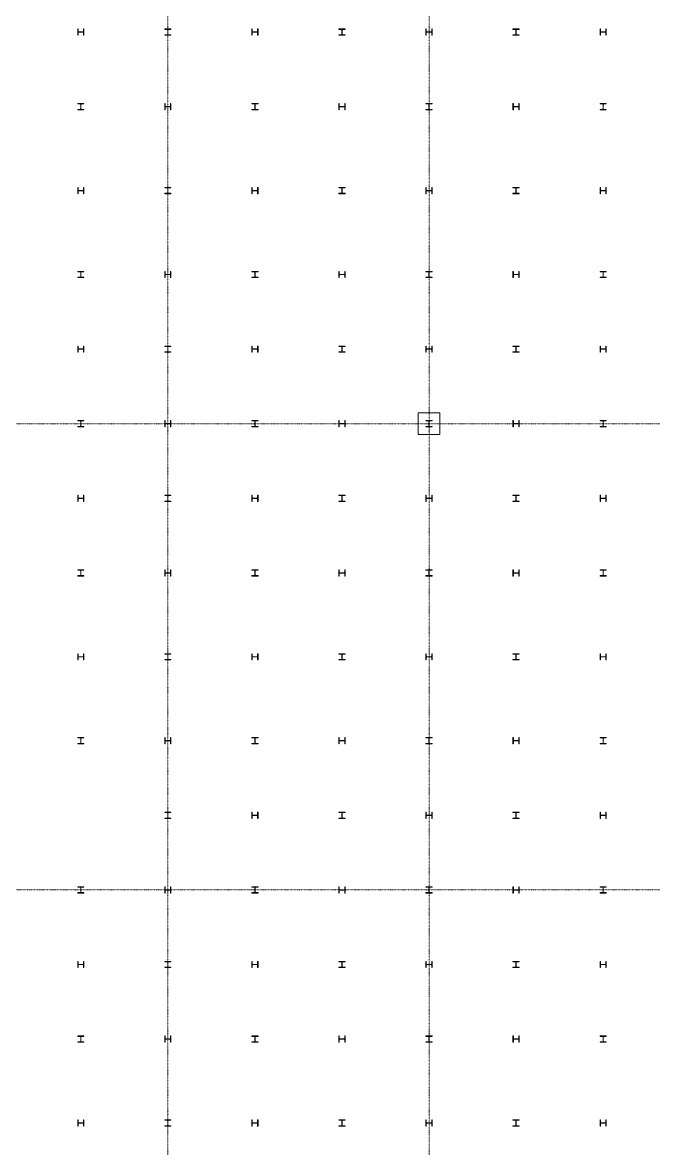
# Model space of a CAD drawing. Extents: x -32000 to 290600, y -111057 to 131250.
# Drawn here: x 88925 to 109219, y 6681 to 42908 of the extents above; entities that cross this region are included whole.
import ezdxf

# ---------------------------------------------------------------- set-up
doc = ezdxf.new("R2010")
doc.units = 0
doc.header["$LTSCALE"] = 5
doc.linetypes.add('H12PL2$0$JJP_三點線', pattern=[0.9, 0.3, -0.15, 0, -0.15, 0, -0.15, 0, -0.15])
doc.layers.add('H12PL2$0$S-COL', color=252, linetype='Continuous')
doc.layers.add('H12PL2$0$S-GRID', color=252, linetype='Continuous')

# ---------------------------------------------------------------- blocks, each defined once
blk = doc.blocks.new('H12PL2')
at = {"layer": 'H12PL2$0$S-COL', "lineweight": 0, "flags": 128}
for points in [[(90900, 42700), (90888, 42700), (90888, 42617, -0.41421356), (90875, 42604), (90725, 42604, -0.41421356), (90712, 42617), (90712, 42700), (90700, 42700), (90700, 42500), (90712, 42500), (90712, 42583, -0.41421356), (90725, 42596), (90875, 42596, -0.41421356), (90888, 42583), (90888, 42500), (90900, 42500)], [(93700, 42500), (93700, 42512), (93617, 42512, -0.41421356), (93604, 42525), (93604, 42675, -0.41421356), (93617, 42688), (93700, 42688), (93700, 42700), (93500, 42700), (93500, 42688), (93583, 42688, -0.41421356), (93596, 42675), (93596, 42525, -0.41421356), (93583, 42512), (93500, 42512), (93500, 42500)], [(96500, 42700), (96488, 42700), (96488, 42617, -0.41421356), (96475, 42604), (96325, 42604, -0.41421356), (96312, 42617), (96312, 42700), (96300, 42700), (96300, 42500), (96312, 42500), (96312, 42583, -0.41421356), (96325, 42596), (96475, 42596, -0.41421356), (96488, 42583), (96488, 42500), (96500, 42500)], [(99300, 42500), (99300, 42512), (99217, 42512, -0.41421356), (99204, 42525), (99204, 42675, -0.41421356), (99217, 42688), (99300, 42688), (99300, 42700), (99100, 42700), (99100, 42688), (99183, 42688, -0.41421356), (99196, 42675), (99196, 42525, -0.41421356), (99183, 42512), (99100, 42512), (99100, 42500)], [(102100, 42700), (102088, 42700), (102088, 42617, -0.41421356), (102075, 42604), (101925, 42604, -0.41421356), (101912, 42617), (101912, 42700), (101900, 42700), (101900, 42500), (101912, 42500), (101912, 42583, -0.41421356), (101925, 42596), (102075, 42596, -0.41421356), (102088, 42583), (102088, 42500), (102100, 42500)], [(104900, 42500), (104900, 42512), (104817, 42512, -0.41421356), (104804, 42525), (104804, 42675, -0.41421356), (104817, 42688), (104900, 42688), (104900, 42700), (104700, 42700), (104700, 42688), (104783, 42688, -0.41421356), (104796, 42675), (104796, 42525, -0.41421356), (104783, 42512), (104700, 42512), (104700, 42500)], [(107700, 42700), (107688, 42700), (107688, 42617, -0.41421356), (107675, 42604), (107525, 42604, -0.41421356), (107512, 42617), (107512, 42700), (107500, 42700), (107500, 42500), (107512, 42500), (107512, 42583, -0.41421356), (107525, 42596), (107675, 42596, -0.41421356), (107688, 42583), (107688, 42500), (107700, 42500)], [(90900, 40100), (90900, 40112), (90817, 40112, -0.41421356), (90804, 40125), (90804, 40275, -0.41421356), (90817, 40288), (90900, 40288), (90900, 40300), (90700, 40300), (90700, 40288), (90783, 40288, -0.41421356), (90796, 40275), (90796, 40125, -0.41421356), (90783, 40112), (90700, 40112), (90700, 40100)], [(93700, 40300), (93688, 40300), (93688, 40217, -0.41421356), (93675, 40204), (93525, 40204, -0.41421356), (93512, 40217), (93512, 40300), (93500, 40300), (93500, 40100), (93512, 40100), (93512, 40183, -0.41421356), (93525, 40196), (93675, 40196, -0.41421356), (93688, 40183), (93688, 40100), (93700, 40100)], [(96500, 40100), (96500, 40112), (96417, 40112, -0.41421356), (96404, 40125), (96404, 40275, -0.41421356), (96417, 40288), (96500, 40288), (96500, 40300), (96300, 40300), (96300, 40288), (96383, 40288, -0.41421356), (96396, 40275), (96396, 40125, -0.41421356), (96383, 40112), (96300, 40112), (96300, 40100)], [(99300, 40300), (99288, 40300), (99288, 40217, -0.41421356), (99275, 40204), (99125, 40204, -0.41421356), (99112, 40217), (99112, 40300), (99100, 40300), (99100, 40100), (99112, 40100), (99112, 40183, -0.41421356), (99125, 40196), (99275, 40196, -0.41421356), (99288, 40183), (99288, 40100), (99300, 40100)], [(102100, 40100), (102100, 40112), (102017, 40112, -0.41421356), (102004, 40125), (102004, 40275, -0.41421356), (102017, 40288), (102100, 40288), (102100, 40300), (101900, 40300), (101900, 40288), (101983, 40288, -0.41421356), (101996, 40275), (101996, 40125, -0.41421356), (101983, 40112), (101900, 40112), (101900, 40100)], [(104900, 40300), (104888, 40300), (104888, 40217, -0.41421356), (104875, 40204), (104725, 40204, -0.41421356), (104712, 40217), (104712, 40300), (104700, 40300), (104700, 40100), (104712, 40100), (104712, 40183, -0.41421356), (104725, 40196), (104875, 40196, -0.41421356), (104888, 40183), (104888, 40100), (104900, 40100)], [(107700, 40100), (107700, 40112), (107617, 40112, -0.41421356), (107604, 40125), (107604, 40275, -0.41421356), (107617, 40288), (107700, 40288), (107700, 40300), (107500, 40300), (107500, 40288), (107583, 40288, -0.41421356), (107596, 40275), (107596, 40125, -0.41421356), (107583, 40112), (107500, 40112), (107500, 40100)], [(90900, 37600), (90888, 37600), (90888, 37517, -0.41421356), (90875, 37504), (90725, 37504, -0.41421356), (90712, 37517), (90712, 37600), (90700, 37600), (90700, 37400), (90712, 37400), (90712, 37483, -0.41421356), (90725, 37496), (90875, 37496, -0.41421356), (90888, 37483), (90888, 37400), (90900, 37400)], [(93700, 37400), (93700, 37412), (93617, 37412, -0.41421356), (93604, 37425), (93604, 37575, -0.41421356), (93617, 37588), (93700, 37588), (93700, 37600), (93500, 37600), (93500, 37588), (93583, 37588, -0.41421356), (93596, 37575), (93596, 37425, -0.41421356), (93583, 37412), (93500, 37412), (93500, 37400)], [(96500, 37600), (96488, 37600), (96488, 37517, -0.41421356), (96475, 37504), (96325, 37504, -0.41421356), (96312, 37517), (96312, 37600), (96300, 37600), (96300, 37400), (96312, 37400), (96312, 37483, -0.41421356), (96325, 37496), (96475, 37496, -0.41421356), (96488, 37483), (96488, 37400), (96500, 37400)], [(99300, 37400), (99300, 37412), (99217, 37412, -0.41421356), (99204, 37425), (99204, 37575, -0.41421356), (99217, 37588), (99300, 37588), (99300, 37600), (99100, 37600), (99100, 37588), (99183, 37588, -0.41421356), (99196, 37575), (99196, 37425, -0.41421356), (99183, 37412), (99100, 37412), (99100, 37400)], [(102100, 37600), (102088, 37600), (102088, 37517, -0.41421356), (102075, 37504), (101925, 37504, -0.41421356), (101912, 37517), (101912, 37600), (101900, 37600), (101900, 37400), (101912, 37400), (101912, 37483, -0.41421356), (101925, 37496), (102075, 37496, -0.41421356), (102088, 37483), (102088, 37400), (102100, 37400)], [(104900, 37400), (104900, 37412), (104817, 37412, -0.41421356), (104804, 37425), (104804, 37575, -0.41421356), (104817, 37588), (104900, 37588), (104900, 37600), (104700, 37600), (104700, 37588), (104783, 37588, -0.41421356), (104796, 37575), (104796, 37425, -0.41421356), (104783, 37412), (104700, 37412), (104700, 37400)], [(107700, 37600), (107688, 37600), (107688, 37517, -0.41421356), (107675, 37504), (107525, 37504, -0.41421356), (107512, 37517), (107512, 37600), (107500, 37600), (107500, 37400), (107512, 37400), (107512, 37483, -0.41421356), (107525, 37496), (107675, 37496, -0.41421356), (107688, 37483), (107688, 37400), (107700, 37400)], [(90900, 34700), (90900, 34712), (90817, 34712, -0.41421356), (90804, 34725), (90804, 34875, -0.41421356), (90817, 34888), (90900, 34888), (90900, 34900), (90700, 34900), (90700, 34888), (90783, 34888, -0.41421356), (90796, 34875), (90796, 34725, -0.41421356), (90783, 34712), (90700, 34712), (90700, 34700)], [(93700, 34900), (93688, 34900), (93688, 34817, -0.41421356), (93675, 34804), (93525, 34804, -0.41421356), (93512, 34817), (93512, 34900), (93500, 34900), (93500, 34700), (93512, 34700), (93512, 34783, -0.41421356), (93525, 34796), (93675, 34796, -0.41421356), (93688, 34783), (93688, 34700), (93700, 34700)], [(96500, 34700), (96500, 34712), (96417, 34712, -0.41421356), (96404, 34725), (96404, 34875, -0.41421356), (96417, 34888), (96500, 34888), (96500, 34900), (96300, 34900), (96300, 34888), (96383, 34888, -0.41421356), (96396, 34875), (96396, 34725, -0.41421356), (96383, 34712), (96300, 34712), (96300, 34700)], [(99300, 34900), (99288, 34900), (99288, 34817, -0.41421356), (99275, 34804), (99125, 34804, -0.41421356), (99112, 34817), (99112, 34900), (99100, 34900), (99100, 34700), (99112, 34700), (99112, 34783, -0.41421356), (99125, 34796), (99275, 34796, -0.41421356), (99288, 34783), (99288, 34700), (99300, 34700)], [(102100, 34700), (102100, 34712), (102017, 34712, -0.41421356), (102004, 34725), (102004, 34875, -0.41421356), (102017, 34888), (102100, 34888), (102100, 34900), (101900, 34900), (101900, 34888), (101983, 34888, -0.41421356), (101996, 34875), (101996, 34725, -0.41421356), (101983, 34712), (101900, 34712), (101900, 34700)], [(104900, 34900), (104888, 34900), (104888, 34817, -0.41421356), (104875, 34804), (104725, 34804, -0.41421356), (104712, 34817), (104712, 34900), (104700, 34900), (104700, 34700), (104712, 34700), (104712, 34783, -0.41421356), (104725, 34796), (104875, 34796, -0.41421356), (104888, 34783), (104888, 34700), (104900, 34700)], [(107700, 34700), (107700, 34712), (107617, 34712, -0.41421356), (107604, 34725), (107604, 34875, -0.41421356), (107617, 34888), (107700, 34888), (107700, 34900), (107500, 34900), (107500, 34888), (107583, 34888, -0.41421356), (107596, 34875), (107596, 34725, -0.41421356), (107583, 34712), (107500, 34712), (107500, 34700)], [(90900, 32500), (90888, 32500), (90888, 32417, -0.41421356), (90875, 32404), (90725, 32404, -0.41421356), (90712, 32417), (90712, 32500), (90700, 32500), (90700, 32300), (90712, 32300), (90712, 32383, -0.41421356), (90725, 32396), (90875, 32396, -0.41421356), (90888, 32383), (90888, 32300), (90900, 32300)], [(93700, 32300), (93700, 32312), (93617, 32312, -0.41421356), (93604, 32325), (93604, 32475, -0.41421356), (93617, 32488), (93700, 32488), (93700, 32500), (93500, 32500), (93500, 32488), (93583, 32488, -0.41421356), (93596, 32475), (93596, 32325, -0.41421356), (93583, 32312), (93500, 32312), (93500, 32300)], [(96500, 32500), (96488, 32500), (96488, 32417, -0.41421356), (96475, 32404), (96325, 32404, -0.41421356), (96312, 32417), (96312, 32500), (96300, 32500), (96300, 32300), (96312, 32300), (96312, 32383, -0.41421356), (96325, 32396), (96475, 32396, -0.41421356), (96488, 32383), (96488, 32300), (96500, 32300)], [(99300, 32300), (99300, 32312), (99217, 32312, -0.41421356), (99204, 32325), (99204, 32475, -0.41421356), (99217, 32488), (99300, 32488), (99300, 32500), (99100, 32500), (99100, 32488), (99183, 32488, -0.41421356), (99196, 32475), (99196, 32325, -0.41421356), (99183, 32312), (99100, 32312), (99100, 32300)], [(102100, 32500), (102088, 32500), (102088, 32417, -0.41421356), (102075, 32404), (101925, 32404, -0.41421356), (101912, 32417), (101912, 32500), (101900, 32500), (101900, 32300), (101912, 32300), (101912, 32383, -0.41421356), (101925, 32396), (102075, 32396, -0.41421356), (102088, 32383), (102088, 32300), (102100, 32300)], [(104900, 32300), (104900, 32312), (104817, 32312, -0.41421356), (104804, 32325), (104804, 32475, -0.41421356), (104817, 32488), (104900, 32488), (104900, 32500), (104700, 32500), (104700, 32488), (104783, 32488, -0.41421356), (104796, 32475), (104796, 32325, -0.41421356), (104783, 32312), (104700, 32312), (104700, 32300)], [(107700, 32500), (107688, 32500), (107688, 32417, -0.41421356), (107675, 32404), (107525, 32404, -0.41421356), (107512, 32417), (107512, 32500), (107500, 32500), (107500, 32300), (107512, 32300), (107512, 32383, -0.41421356), (107525, 32396), (107675, 32396, -0.41421356), (107688, 32383), (107688, 32300), (107700, 32300)], [(90900, 29900), (90900, 29912), (90817, 29912, -0.41421356), (90804, 29925), (90804, 30075, -0.41421356), (90817, 30088), (90900, 30088), (90900, 30100), (90700, 30100), (90700, 30088), (90783, 30088, -0.41421356), (90796, 30075), (90796, 29925, -0.41421356), (90783, 29912), (90700, 29912), (90700, 29900)], [(93700, 30100), (93688, 30100), (93688, 30017, -0.41421356), (93675, 30004), (93525, 30004, -0.41421356), (93512, 30017), (93512, 30100), (93500, 30100), (93500, 29900), (93512, 29900), (93512, 29983, -0.41421356), (93525, 29996), (93675, 29996, -0.41421356), (93688, 29983), (93688, 29900), (93700, 29900)], [(96500, 29900), (96500, 29912), (96417, 29912, -0.41421356), (96404, 29925), (96404, 30075, -0.41421356), (96417, 30088), (96500, 30088), (96500, 30100), (96300, 30100), (96300, 30088), (96383, 30088, -0.41421356), (96396, 30075), (96396, 29925, -0.41421356), (96383, 29912), (96300, 29912), (96300, 29900)], [(99300, 30100), (99288, 30100), (99288, 30017, -0.41421356), (99275, 30004), (99125, 30004, -0.41421356), (99112, 30017), (99112, 30100), (99100, 30100), (99100, 29900), (99112, 29900), (99112, 29983, -0.41421356), (99125, 29996), (99275, 29996, -0.41421356), (99288, 29983), (99288, 29900), (99300, 29900)], [(102100, 29900), (102100, 29912), (102017, 29912, -0.41421356), (102004, 29925), (102004, 30075, -0.41421356), (102017, 30088), (102100, 30088), (102100, 30100), (101900, 30100), (101900, 30088), (101983, 30088, -0.41421356), (101996, 30075), (101996, 29925, -0.41421356), (101983, 29912), (101900, 29912), (101900, 29900)], [(104900, 30100), (104888, 30100), (104888, 30017, -0.41421356), (104875, 30004), (104725, 30004, -0.41421356), (104712, 30017), (104712, 30100), (104700, 30100), (104700, 29900), (104712, 29900), (104712, 29983, -0.41421356), (104725, 29996), (104875, 29996, -0.41421356), (104888, 29983), (104888, 29900), (104900, 29900)], [(107700, 29900), (107700, 29912), (107617, 29912, -0.41421356), (107604, 29925), (107604, 30075, -0.41421356), (107617, 30088), (107700, 30088), (107700, 30100), (107500, 30100), (107500, 30088), (107583, 30088, -0.41421356), (107596, 30075), (107596, 29925, -0.41421356), (107583, 29912), (107500, 29912), (107500, 29900)], [(90900, 27700), (90888, 27700), (90888, 27617, -0.41421356), (90875, 27604), (90725, 27604, -0.41421356), (90712, 27617), (90712, 27700), (90700, 27700), (90700, 27500), (90712, 27500), (90712, 27583, -0.41421356), (90725, 27596), (90875, 27596, -0.41421356), (90888, 27583), (90888, 27500), (90900, 27500)], [(93700, 27500), (93700, 27512), (93617, 27512, -0.41421356), (93604, 27525), (93604, 27675, -0.41421356), (93617, 27688), (93700, 27688), (93700, 27700), (93500, 27700), (93500, 27688), (93583, 27688, -0.41421356), (93596, 27675), (93596, 27525, -0.41421356), (93583, 27512), (93500, 27512), (93500, 27500)], [(96500, 27700), (96488, 27700), (96488, 27617, -0.41421356), (96475, 27604), (96325, 27604, -0.41421356), (96312, 27617), (96312, 27700), (96300, 27700), (96300, 27500), (96312, 27500), (96312, 27583, -0.41421356), (96325, 27596), (96475, 27596, -0.41421356), (96488, 27583), (96488, 27500), (96500, 27500)], [(99300, 27500), (99300, 27512), (99217, 27512, -0.41421356), (99204, 27525), (99204, 27675, -0.41421356), (99217, 27688), (99300, 27688), (99300, 27700), (99100, 27700), (99100, 27688), (99183, 27688, -0.41421356), (99196, 27675), (99196, 27525, -0.41421356), (99183, 27512), (99100, 27512), (99100, 27500)], [(102100, 27700), (102088, 27700), (102088, 27617, -0.41421356), (102075, 27604), (101925, 27604, -0.41421356), (101912, 27617), (101912, 27700), (101900, 27700), (101900, 27500), (101912, 27500), (101912, 27583, -0.41421356), (101925, 27596), (102075, 27596, -0.41421356), (102088, 27583), (102088, 27500), (102100, 27500)], [(104900, 27500), (104900, 27512), (104817, 27512, -0.41421356), (104804, 27525), (104804, 27675, -0.41421356), (104817, 27688), (104900, 27688), (104900, 27700), (104700, 27700), (104700, 27688), (104783, 27688, -0.41421356), (104796, 27675), (104796, 27525, -0.41421356), (104783, 27512), (104700, 27512), (104700, 27500)], [(107700, 27700), (107688, 27700), (107688, 27617, -0.41421356), (107675, 27604), (107525, 27604, -0.41421356), (107512, 27617), (107512, 27700), (107500, 27700), (107500, 27500), (107512, 27500), (107512, 27583, -0.41421356), (107525, 27596), (107675, 27596, -0.41421356), (107688, 27583), (107688, 27500), (107700, 27500)], [(90900, 25100), (90900, 25112), (90817, 25112, -0.41421356), (90804, 25125), (90804, 25275, -0.41421356), (90817, 25288), (90900, 25288), (90900, 25300), (90700, 25300), (90700, 25288), (90783, 25288, -0.41421356), (90796, 25275), (90796, 25125, -0.41421356), (90783, 25112), (90700, 25112), (90700, 25100)], [(93700, 25300), (93688, 25300), (93688, 25217, -0.41421356), (93675, 25204), (93525, 25204, -0.41421356), (93512, 25217), (93512, 25300), (93500, 25300), (93500, 25100), (93512, 25100), (93512, 25183, -0.41421356), (93525, 25196), (93675, 25196, -0.41421356), (93688, 25183), (93688, 25100), (93700, 25100)], [(96500, 25100), (96500, 25112), (96417, 25112, -0.41421356), (96404, 25125), (96404, 25275, -0.41421356), (96417, 25288), (96500, 25288), (96500, 25300), (96300, 25300), (96300, 25288), (96383, 25288, -0.41421356), (96396, 25275), (96396, 25125, -0.41421356), (96383, 25112), (96300, 25112), (96300, 25100)], [(99300, 25300), (99288, 25300), (99288, 25217, -0.41421356), (99275, 25204), (99125, 25204, -0.41421356), (99112, 25217), (99112, 25300), (99100, 25300), (99100, 25100), (99112, 25100), (99112, 25183, -0.41421356), (99125, 25196), (99275, 25196, -0.41421356), (99288, 25183), (99288, 25100), (99300, 25100)], [(102100, 25100), (102100, 25112), (102017, 25112, -0.41421356), (102004, 25125), (102004, 25275, -0.41421356), (102017, 25288), (102100, 25288), (102100, 25300), (101900, 25300), (101900, 25288), (101983, 25288, -0.41421356), (101996, 25275), (101996, 25125, -0.41421356), (101983, 25112), (101900, 25112), (101900, 25100)], [(104900, 25300), (104888, 25300), (104888, 25217, -0.41421356), (104875, 25204), (104725, 25204, -0.41421356), (104712, 25217), (104712, 25300), (104700, 25300), (104700, 25100), (104712, 25100), (104712, 25183, -0.41421356), (104725, 25196), (104875, 25196, -0.41421356), (104888, 25183), (104888, 25100), (104900, 25100)], [(107700, 25100), (107700, 25112), (107617, 25112, -0.41421356), (107604, 25125), (107604, 25275, -0.41421356), (107617, 25288), (107700, 25288), (107700, 25300), (107500, 25300), (107500, 25288), (107583, 25288, -0.41421356), (107596, 25275), (107596, 25125, -0.41421356), (107583, 25112), (107500, 25112), (107500, 25100)], [(90900, 22600), (90888, 22600), (90888, 22517, -0.41421356), (90875, 22504), (90725, 22504, -0.41421356), (90712, 22517), (90712, 22600), (90700, 22600), (90700, 22400), (90712, 22400), (90712, 22483, -0.41421356), (90725, 22496), (90875, 22496, -0.41421356), (90888, 22483), (90888, 22400), (90900, 22400)], [(93700, 22400), (93700, 22412), (93617, 22412, -0.41421356), (93604, 22425), (93604, 22575, -0.41421356), (93617, 22588), (93700, 22588), (93700, 22600), (93500, 22600), (93500, 22588), (93583, 22588, -0.41421356), (93596, 22575), (93596, 22425, -0.41421356), (93583, 22412), (93500, 22412), (93500, 22400)], [(96500, 22600), (96488, 22600), (96488, 22517, -0.41421356), (96475, 22504), (96325, 22504, -0.41421356), (96312, 22517), (96312, 22600), (96300, 22600), (96300, 22400), (96312, 22400), (96312, 22483, -0.41421356), (96325, 22496), (96475, 22496, -0.41421356), (96488, 22483), (96488, 22400), (96500, 22400)], [(99300, 22400), (99300, 22412), (99217, 22412, -0.41421356), (99204, 22425), (99204, 22575, -0.41421356), (99217, 22588), (99300, 22588), (99300, 22600), (99100, 22600), (99100, 22588), (99183, 22588, -0.41421356), (99196, 22575), (99196, 22425, -0.41421356), (99183, 22412), (99100, 22412), (99100, 22400)], [(102100, 22600), (102088, 22600), (102088, 22517, -0.41421356), (102075, 22504), (101925, 22504, -0.41421356), (101912, 22517), (101912, 22600), (101900, 22600), (101900, 22400), (101912, 22400), (101912, 22483, -0.41421356), (101925, 22496), (102075, 22496, -0.41421356), (102088, 22483), (102088, 22400), (102100, 22400)], [(104900, 22400), (104900, 22412), (104817, 22412, -0.41421356), (104804, 22425), (104804, 22575, -0.41421356), (104817, 22588), (104900, 22588), (104900, 22600), (104700, 22600), (104700, 22588), (104783, 22588, -0.41421356), (104796, 22575), (104796, 22425, -0.41421356), (104783, 22412), (104700, 22412), (104700, 22400)], [(107700, 22600), (107688, 22600), (107688, 22517, -0.41421356), (107675, 22504), (107525, 22504, -0.41421356), (107512, 22517), (107512, 22600), (107500, 22600), (107500, 22400), (107512, 22400), (107512, 22483, -0.41421356), (107525, 22496), (107675, 22496, -0.41421356), (107688, 22483), (107688, 22400), (107700, 22400)], [(90900, 19700), (90900, 19712), (90817, 19712, -0.41421356), (90804, 19725), (90804, 19875, -0.41421356), (90817, 19888), (90900, 19888), (90900, 19900), (90700, 19900), (90700, 19888), (90783, 19888, -0.41421356), (90796, 19875), (90796, 19725, -0.41421356), (90783, 19712), (90700, 19712), (90700, 19700)], [(93700, 19900), (93688, 19900), (93688, 19817, -0.41421356), (93675, 19804), (93525, 19804, -0.41421356), (93512, 19817), (93512, 19900), (93500, 19900), (93500, 19700), (93512, 19700), (93512, 19783, -0.41421356), (93525, 19796), (93675, 19796, -0.41421356), (93688, 19783), (93688, 19700), (93700, 19700)], [(96500, 19700), (96500, 19712), (96417, 19712, -0.41421356), (96404, 19725), (96404, 19875, -0.41421356), (96417, 19888), (96500, 19888), (96500, 19900), (96300, 19900), (96300, 19888), (96383, 19888, -0.41421356), (96396, 19875), (96396, 19725, -0.41421356), (96383, 19712), (96300, 19712), (96300, 19700)], [(99300, 19900), (99288, 19900), (99288, 19817, -0.41421356), (99275, 19804), (99125, 19804, -0.41421356), (99112, 19817), (99112, 19900), (99100, 19900), (99100, 19700), (99112, 19700), (99112, 19783, -0.41421356), (99125, 19796), (99275, 19796, -0.41421356), (99288, 19783), (99288, 19700), (99300, 19700)], [(102100, 19700), (102100, 19712), (102017, 19712, -0.41421356), (102004, 19725), (102004, 19875, -0.41421356), (102017, 19888), (102100, 19888), (102100, 19900), (101900, 19900), (101900, 19888), (101983, 19888, -0.41421356), (101996, 19875), (101996, 19725, -0.41421356), (101983, 19712), (101900, 19712), (101900, 19700)], [(104900, 19900), (104888, 19900), (104888, 19817, -0.41421356), (104875, 19804), (104725, 19804, -0.41421356), (104712, 19817), (104712, 19900), (104700, 19900), (104700, 19700), (104712, 19700), (104712, 19783, -0.41421356), (104725, 19796), (104875, 19796, -0.41421356), (104888, 19783), (104888, 19700), (104900, 19700)], [(107700, 19700), (107700, 19712), (107617, 19712, -0.41421356), (107604, 19725), (107604, 19875, -0.41421356), (107617, 19888), (107700, 19888), (107700, 19900), (107500, 19900), (107500, 19888), (107583, 19888, -0.41421356), (107596, 19875), (107596, 19725, -0.41421356), (107583, 19712), (107500, 19712), (107500, 19700)], [(93700, 17300), (93700, 17312), (93617, 17312, -0.41421356), (93604, 17325), (93604, 17475, -0.41421356), (93617, 17488), (93700, 17488), (93700, 17500), (93500, 17500), (93500, 17488), (93583, 17488, -0.41421356), (93596, 17475), (93596, 17325, -0.41421356), (93583, 17312), (93500, 17312), (93500, 17300)], [(96500, 17500), (96488, 17500), (96488, 17417, -0.41421356), (96475, 17404), (96325, 17404, -0.41421356), (96312, 17417), (96312, 17500), (96300, 17500), (96300, 17300), (96312, 17300), (96312, 17383, -0.41421356), (96325, 17396), (96475, 17396, -0.41421356), (96488, 17383), (96488, 17300), (96500, 17300)], [(99300, 17300), (99300, 17312), (99217, 17312, -0.41421356), (99204, 17325), (99204, 17475, -0.41421356), (99217, 17488), (99300, 17488), (99300, 17500), (99100, 17500), (99100, 17488), (99183, 17488, -0.41421356), (99196, 17475), (99196, 17325, -0.41421356), (99183, 17312), (99100, 17312), (99100, 17300)], [(102100, 17500), (102088, 17500), (102088, 17417, -0.41421356), (102075, 17404), (101925, 17404, -0.41421356), (101912, 17417), (101912, 17500), (101900, 17500), (101900, 17300), (101912, 17300), (101912, 17383, -0.41421356), (101925, 17396), (102075, 17396, -0.41421356), (102088, 17383), (102088, 17300), (102100, 17300)], [(104900, 17300), (104900, 17312), (104817, 17312, -0.41421356), (104804, 17325), (104804, 17475, -0.41421356), (104817, 17488), (104900, 17488), (104900, 17500), (104700, 17500), (104700, 17488), (104783, 17488, -0.41421356), (104796, 17475), (104796, 17325, -0.41421356), (104783, 17312), (104700, 17312), (104700, 17300)], [(107700, 17500), (107688, 17500), (107688, 17417, -0.41421356), (107675, 17404), (107525, 17404, -0.41421356), (107512, 17417), (107512, 17500), (107500, 17500), (107500, 17300), (107512, 17300), (107512, 17383, -0.41421356), (107525, 17396), (107675, 17396, -0.41421356), (107688, 17383), (107688, 17300), (107700, 17300)], [(90900, 14900), (90900, 14912), (90817, 14912, -0.41421356), (90804, 14925), (90804, 15075, -0.41421356), (90817, 15088), (90900, 15088), (90900, 15100), (90700, 15100), (90700, 15088), (90783, 15088, -0.41421356), (90796, 15075), (90796, 14925, -0.41421356), (90783, 14912), (90700, 14912), (90700, 14900)], [(93700, 15100), (93688, 15100), (93688, 15017, -0.41421356), (93675, 15004), (93525, 15004, -0.41421356), (93512, 15017), (93512, 15100), (93500, 15100), (93500, 14900), (93512, 14900), (93512, 14983, -0.41421356), (93525, 14996), (93675, 14996, -0.41421356), (93688, 14983), (93688, 14900), (93700, 14900)], [(96500, 14900), (96500, 14912), (96417, 14912, -0.41421356), (96404, 14925), (96404, 15075, -0.41421356), (96417, 15088), (96500, 15088), (96500, 15100), (96300, 15100), (96300, 15088), (96383, 15088, -0.41421356), (96396, 15075), (96396, 14925, -0.41421356), (96383, 14912), (96300, 14912), (96300, 14900)], [(99300, 15100), (99288, 15100), (99288, 15017, -0.41421356), (99275, 15004), (99125, 15004, -0.41421356), (99112, 15017), (99112, 15100), (99100, 15100), (99100, 14900), (99112, 14900), (99112, 14983, -0.41421356), (99125, 14996), (99275, 14996, -0.41421356), (99288, 14983), (99288, 14900), (99300, 14900)], [(102100, 14900), (102100, 14912), (102017, 14912, -0.41421356), (102004, 14925), (102004, 15075, -0.41421356), (102017, 15088), (102100, 15088), (102100, 15100), (101900, 15100), (101900, 15088), (101983, 15088, -0.41421356), (101996, 15075), (101996, 14925, -0.41421356), (101983, 14912), (101900, 14912), (101900, 14900)], [(104900, 15100), (104888, 15100), (104888, 15017, -0.41421356), (104875, 15004), (104725, 15004, -0.41421356), (104712, 15017), (104712, 15100), (104700, 15100), (104700, 14900), (104712, 14900), (104712, 14983, -0.41421356), (104725, 14996), (104875, 14996, -0.41421356), (104888, 14983), (104888, 14900), (104900, 14900)], [(107700, 14900), (107700, 14912), (107617, 14912, -0.41421356), (107604, 14925), (107604, 15075, -0.41421356), (107617, 15088), (107700, 15088), (107700, 15100), (107500, 15100), (107500, 15088), (107583, 15088, -0.41421356), (107596, 15075), (107596, 14925, -0.41421356), (107583, 14912), (107500, 14912), (107500, 14900)], [(90900, 12700), (90888, 12700), (90888, 12617, -0.41421356), (90875, 12604), (90725, 12604, -0.41421356), (90712, 12617), (90712, 12700), (90700, 12700), (90700, 12500), (90712, 12500), (90712, 12583, -0.41421356), (90725, 12596), (90875, 12596, -0.41421356), (90888, 12583), (90888, 12500), (90900, 12500)], [(93700, 12500), (93700, 12512), (93617, 12512, -0.41421356), (93604, 12525), (93604, 12675, -0.41421356), (93617, 12688), (93700, 12688), (93700, 12700), (93500, 12700), (93500, 12688), (93583, 12688, -0.41421356), (93596, 12675), (93596, 12525, -0.41421356), (93583, 12512), (93500, 12512), (93500, 12500)], [(96500, 12700), (96488, 12700), (96488, 12617, -0.41421356), (96475, 12604), (96325, 12604, -0.41421356), (96312, 12617), (96312, 12700), (96300, 12700), (96300, 12500), (96312, 12500), (96312, 12583, -0.41421356), (96325, 12596), (96475, 12596, -0.41421356), (96488, 12583), (96488, 12500), (96500, 12500)], [(99300, 12500), (99300, 12512), (99217, 12512, -0.41421356), (99204, 12525), (99204, 12675, -0.41421356), (99217, 12688), (99300, 12688), (99300, 12700), (99100, 12700), (99100, 12688), (99183, 12688, -0.41421356), (99196, 12675), (99196, 12525, -0.41421356), (99183, 12512), (99100, 12512), (99100, 12500)], [(102100, 12700), (102088, 12700), (102088, 12617, -0.41421356), (102075, 12604), (101925, 12604, -0.41421356), (101912, 12617), (101912, 12700), (101900, 12700), (101900, 12500), (101912, 12500), (101912, 12583, -0.41421356), (101925, 12596), (102075, 12596, -0.41421356), (102088, 12583), (102088, 12500), (102100, 12500)], [(104900, 12500), (104900, 12512), (104817, 12512, -0.41421356), (104804, 12525), (104804, 12675, -0.41421356), (104817, 12688), (104900, 12688), (104900, 12700), (104700, 12700), (104700, 12688), (104783, 12688, -0.41421356), (104796, 12675), (104796, 12525, -0.41421356), (104783, 12512), (104700, 12512), (104700, 12500)], [(107700, 12700), (107688, 12700), (107688, 12617, -0.41421356), (107675, 12604), (107525, 12604, -0.41421356), (107512, 12617), (107512, 12700), (107500, 12700), (107500, 12500), (107512, 12500), (107512, 12583, -0.41421356), (107525, 12596), (107675, 12596, -0.41421356), (107688, 12583), (107688, 12500), (107700, 12500)], [(90900, 10100), (90900, 10112), (90817, 10112, -0.41421356), (90804, 10125), (90804, 10275, -0.41421356), (90817, 10288), (90900, 10288), (90900, 10300), (90700, 10300), (90700, 10288), (90783, 10288, -0.41421356), (90796, 10275), (90796, 10125, -0.41421356), (90783, 10112), (90700, 10112), (90700, 10100)], [(93700, 10300), (93688, 10300), (93688, 10217, -0.41421356), (93675, 10204), (93525, 10204, -0.41421356), (93512, 10217), (93512, 10300), (93500, 10300), (93500, 10100), (93512, 10100), (93512, 10183, -0.41421356), (93525, 10196), (93675, 10196, -0.41421356), (93688, 10183), (93688, 10100), (93700, 10100)], [(96500, 10100), (96500, 10112), (96417, 10112, -0.41421356), (96404, 10125), (96404, 10275, -0.41421356), (96417, 10288), (96500, 10288), (96500, 10300), (96300, 10300), (96300, 10288), (96383, 10288, -0.41421356), (96396, 10275), (96396, 10125, -0.41421356), (96383, 10112), (96300, 10112), (96300, 10100)], [(99300, 10300), (99288, 10300), (99288, 10217, -0.41421356), (99275, 10204), (99125, 10204, -0.41421356), (99112, 10217), (99112, 10300), (99100, 10300), (99100, 10100), (99112, 10100), (99112, 10183, -0.41421356), (99125, 10196), (99275, 10196, -0.41421356), (99288, 10183), (99288, 10100), (99300, 10100)], [(102100, 10100), (102100, 10112), (102017, 10112, -0.41421356), (102004, 10125), (102004, 10275, -0.41421356), (102017, 10288), (102100, 10288), (102100, 10300), (101900, 10300), (101900, 10288), (101983, 10288, -0.41421356), (101996, 10275), (101996, 10125, -0.41421356), (101983, 10112), (101900, 10112), (101900, 10100)], [(104900, 10300), (104888, 10300), (104888, 10217, -0.41421356), (104875, 10204), (104725, 10204, -0.41421356), (104712, 10217), (104712, 10300), (104700, 10300), (104700, 10100), (104712, 10100), (104712, 10183, -0.41421356), (104725, 10196), (104875, 10196, -0.41421356), (104888, 10183), (104888, 10100), (104900, 10100)], [(107700, 10100), (107700, 10112), (107617, 10112, -0.41421356), (107604, 10125), (107604, 10275, -0.41421356), (107617, 10288), (107700, 10288), (107700, 10300), (107500, 10300), (107500, 10288), (107583, 10288, -0.41421356), (107596, 10275), (107596, 10125, -0.41421356), (107583, 10112), (107500, 10112), (107500, 10100)], [(90900, 7600), (90888, 7600), (90888, 7517, -0.41421356), (90875, 7504), (90725, 7504, -0.41421356), (90712, 7517), (90712, 7600), (90700, 7600), (90700, 7400), (90712, 7400), (90712, 7483, -0.41421356), (90725, 7496), (90875, 7496, -0.41421356), (90888, 7483), (90888, 7400), (90900, 7400)], [(93700, 7400), (93700, 7412), (93617, 7412, -0.41421356), (93604, 7425), (93604, 7575, -0.41421356), (93617, 7588), (93700, 7588), (93700, 7600), (93500, 7600), (93500, 7588), (93583, 7588, -0.41421356), (93596, 7575), (93596, 7425, -0.41421356), (93583, 7412), (93500, 7412), (93500, 7400)], [(96500, 7600), (96488, 7600), (96488, 7517, -0.41421356), (96475, 7504), (96325, 7504, -0.41421356), (96312, 7517), (96312, 7600), (96300, 7600), (96300, 7400), (96312, 7400), (96312, 7483, -0.41421356), (96325, 7496), (96475, 7496, -0.41421356), (96488, 7483), (96488, 7400), (96500, 7400)], [(99300, 7400), (99300, 7412), (99217, 7412, -0.41421356), (99204, 7425), (99204, 7575, -0.41421356), (99217, 7588), (99300, 7588), (99300, 7600), (99100, 7600), (99100, 7588), (99183, 7588, -0.41421356), (99196, 7575), (99196, 7425, -0.41421356), (99183, 7412), (99100, 7412), (99100, 7400)], [(102100, 7600), (102088, 7600), (102088, 7517, -0.41421356), (102075, 7504), (101925, 7504, -0.41421356), (101912, 7517), (101912, 7600), (101900, 7600), (101900, 7400), (101912, 7400), (101912, 7483, -0.41421356), (101925, 7496), (102075, 7496, -0.41421356), (102088, 7483), (102088, 7400), (102100, 7400)], [(104900, 7400), (104900, 7412), (104817, 7412, -0.41421356), (104804, 7425), (104804, 7575, -0.41421356), (104817, 7588), (104900, 7588), (104900, 7600), (104700, 7600), (104700, 7588), (104783, 7588, -0.41421356), (104796, 7575), (104796, 7425, -0.41421356), (104783, 7412), (104700, 7412), (104700, 7400)], [(107700, 7600), (107688, 7600), (107688, 7517, -0.41421356), (107675, 7504), (107525, 7504, -0.41421356), (107512, 7517), (107512, 7600), (107500, 7600), (107500, 7400), (107512, 7400), (107512, 7483, -0.41421356), (107525, 7496), (107675, 7496, -0.41421356), (107688, 7483), (107688, 7400), (107700, 7400)]]:
    blk.add_lwpolyline(points, format="xyb", close=True, dxfattribs=at)
blk.add_lwpolyline([(101650, 29650), (102350, 29650), (102350, 30350), (101650, 30350)], close=True, dxfattribs=at)
at = {"layer": 'H12PL2$0$S-GRID', "linetype": 'H12PL2$0$JJP_三點線', "lineweight": 0}
for p, q in [((93600, 128250), (93600, -28000)), ((102000, 128250), (102000, -28000)), ((-29000, 30000), (289600, 30000)), ((-29000, 15000), (289600, 15000))]:
    blk.add_line(p, q, dxfattribs=at)

msp = doc.modelspace()

# ---------------------------------------------------------------- block references
msp.add_blockref('H12PL2', (0, 0))

doc.saveas('drawing.dxf')
